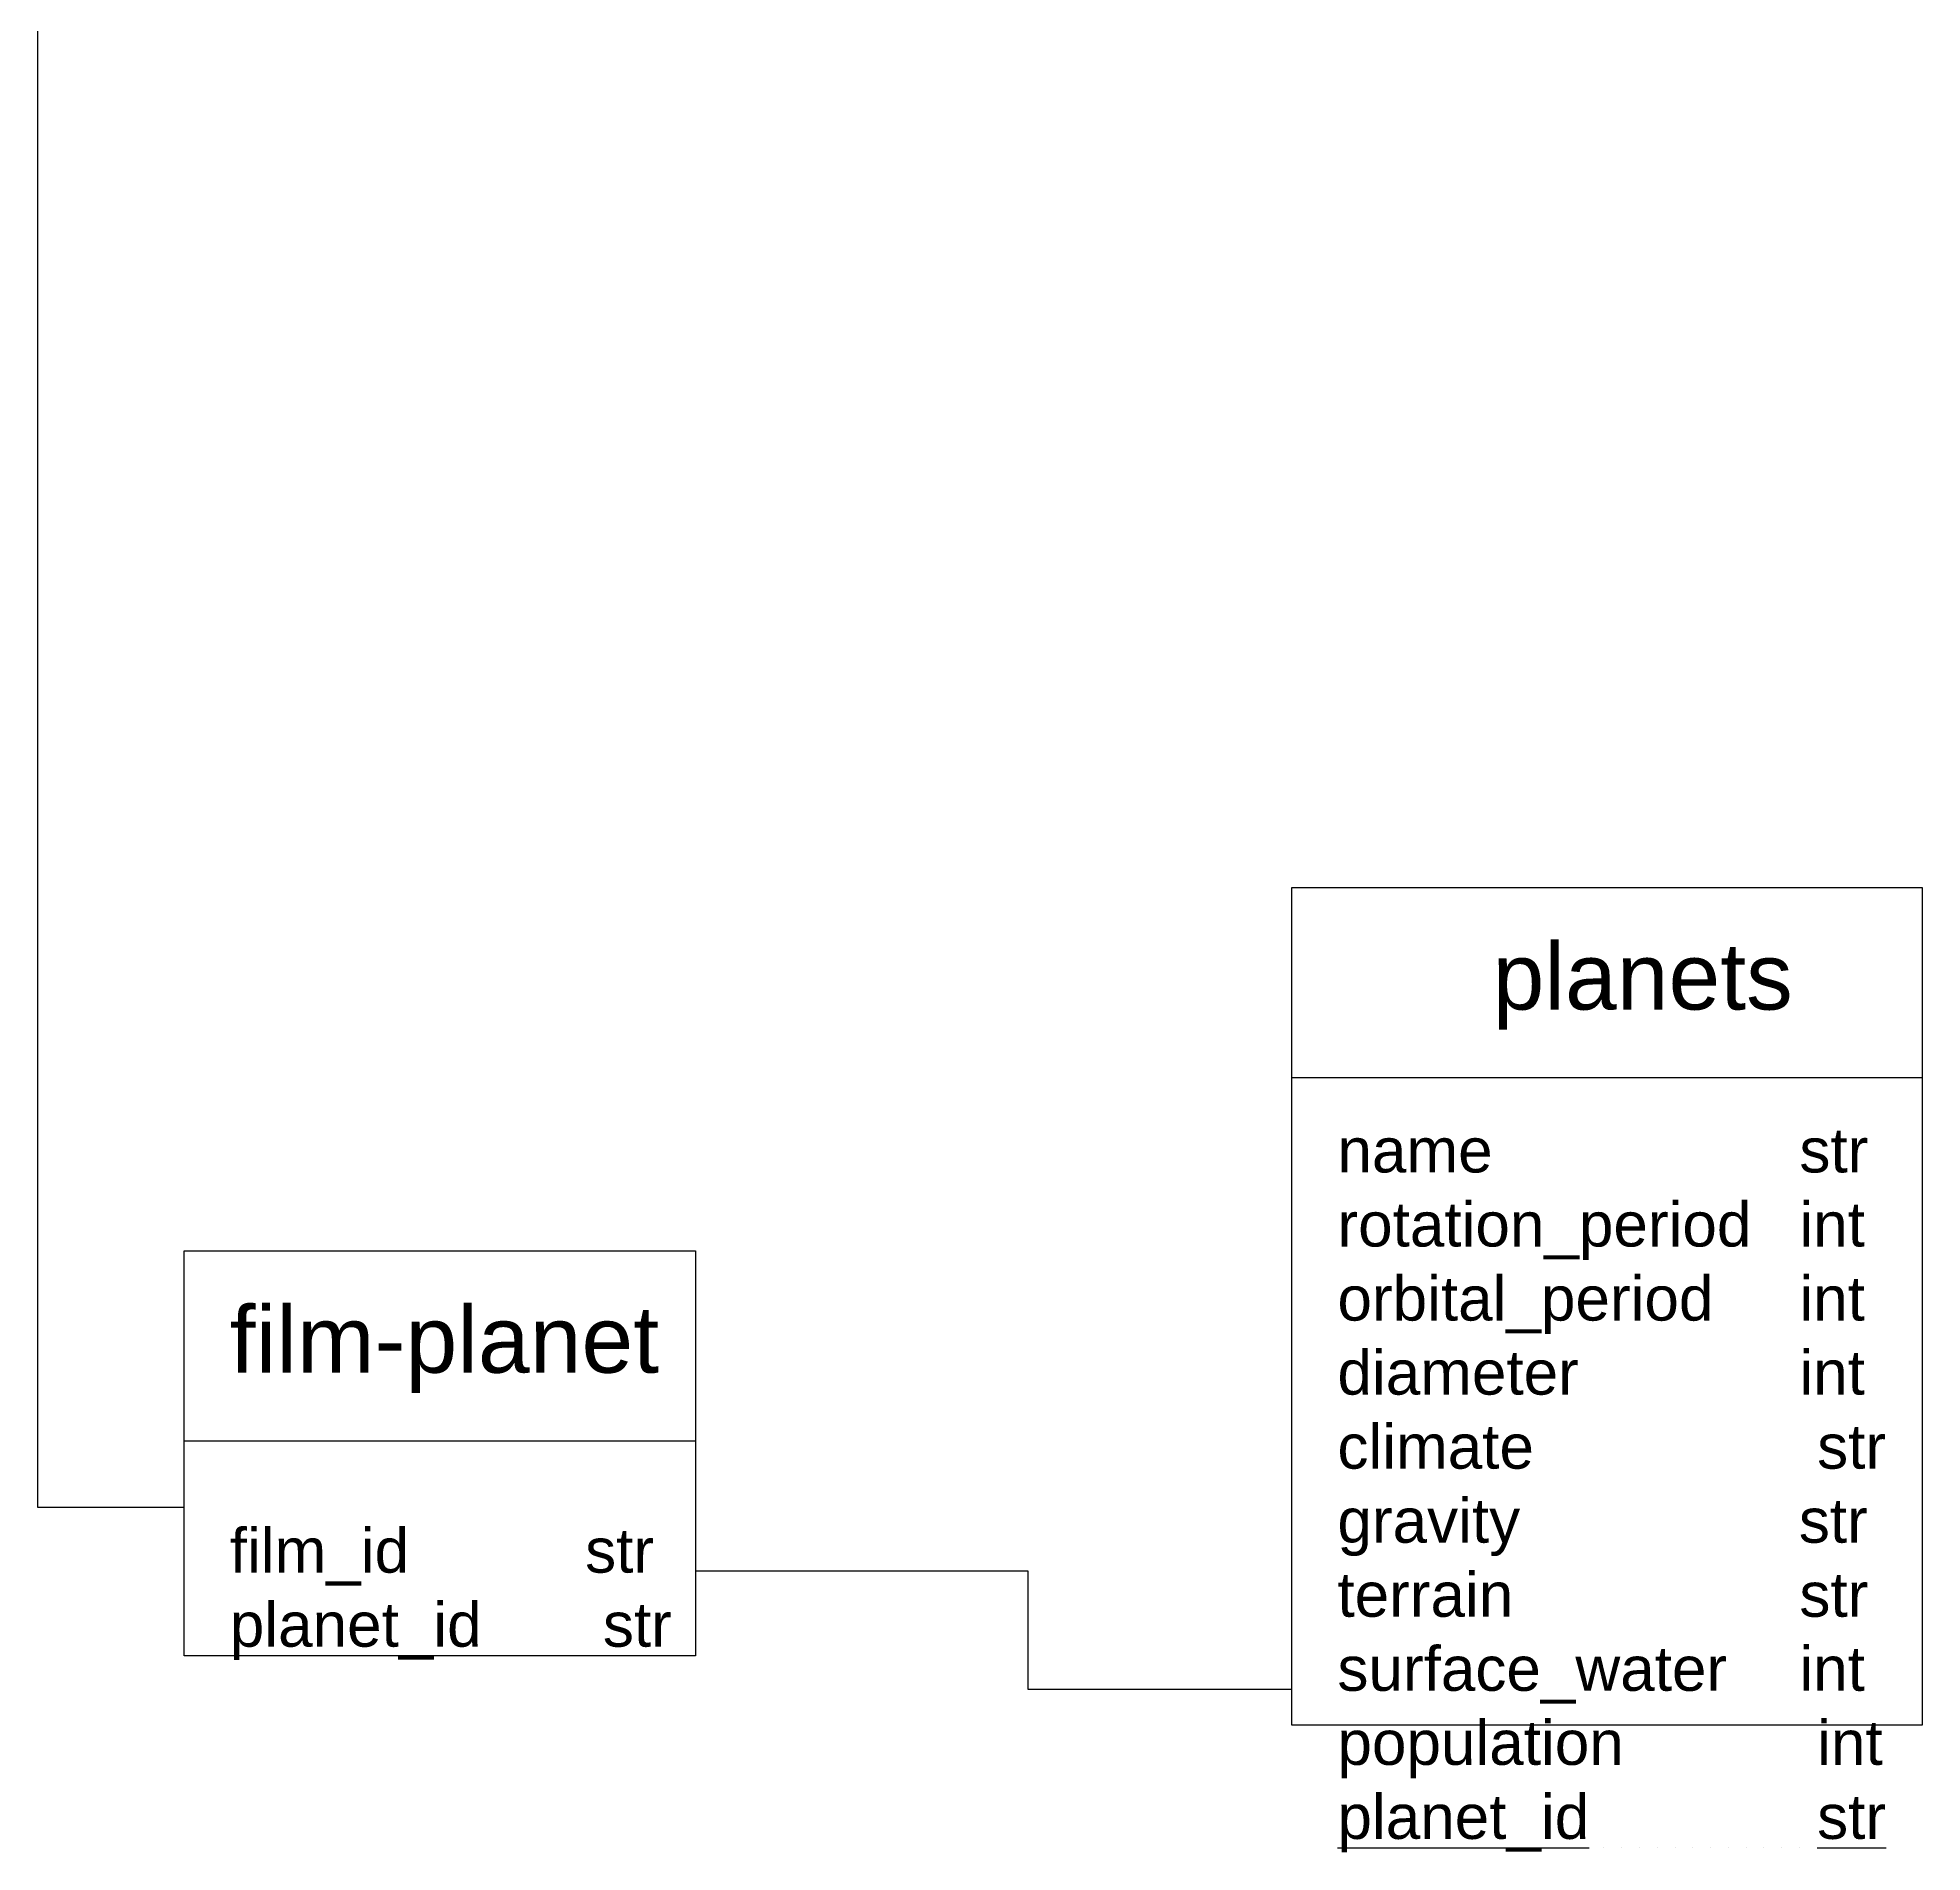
# Model space of a CAD drawing. Header units: inches. Extents: x 101 to 323, y 11 to 182.
# Drawn here: x 218.8 to 303.7, y 11.3 to 93 of the extents above; entities that cross this region are included whole.
import ezdxf

# ---------------------------------------------------------------- set-up
doc = ezdxf.new("R2010")
doc.units = ezdxf.units.IN
doc.header["$MEASUREMENT"] = 0
doc.styles.get("Standard").update_dxf_attribs({"font": 'arial.ttf'})

msp = doc.modelspace()

# ---------------------------------------------------------------- linework, layer by layer
at = {"color": 5}
for p, q in [((218.84, 26.812), (218.84, 96.231)), ((225.432, 26.812), (218.84, 26.812))]:
    msp.add_line(p, q, dxfattribs=at)
for p, q in [((248.451, 23.947), (263.414, 23.947)), ((263.414, 23.947), (263.414, 18.629)), ((263.414, 18.629), (275.304, 18.629))]:
    msp.add_line(p, q)
for points in [[(275.304, 54.719), (303.695, 54.719), (303.695, 17.007), (275.304, 17.007)], [(275.304, 54.719), (303.695, 54.719), (303.695, 46.148), (275.304, 46.148)], [(225.432, 38.368), (248.451, 38.368), (248.451, 20.121), (225.432, 20.121)], [(225.432, 38.368), (248.451, 38.368), (248.451, 29.797), (225.432, 29.797)]]:
    msp.add_lwpolyline(points, close=True)

# ---------------------------------------------------------------- texts
at = {"char_height": 0.2, "attachment_point": 1}
for s, insert in [('{\\H15x;      planets\\P\\H0.66667x;\\Pname^I^I^I^I^I^I^I^I^I^I^I^I^I^I^I^I^I^Istr\\Protation_period^I^I^Iint\\Porbital_period^I^I^I^I^Iint\\Pdiameter^I^I^I^I^I^I^I^I^I^I^I^I^Iint\\Pclimate^I^I^I^I^I^I^I^I^I^I^I^I^I^I^I^Istr\\Pgravity^I^I^I^I^I^I^I^I^I^I^I^I^I^I^I str\\Pterrain^I^I^I^I^I^I^I^I^I^I^I^I^I^I^I^I^Istr\\Psurface_water^I^I^I^I^Iint\\Ppopulation^I^I^I^I^I^I^I^I^I^I^Iint\\P\\Lplanet_id^I^I^I^I^I^I^I^I^I^I^I^I^Istr}', (277.361, 52.224)), ('{\\H15x;film-planet\\P\\P\\H0.66667x;film_id^I^I^I^I^I^I^I^I^I^Istr\\Pplanet_id^I^I^I^I^I^I^Istr}', (227.489, 35.872))]:
    msp.add_mtext_dynamic_manual_height_columns(s, width=56.63835, gutter_width=1, heights=[0], dxfattribs=dict(at, insert=insert))

doc.saveas('drawing.dxf')
